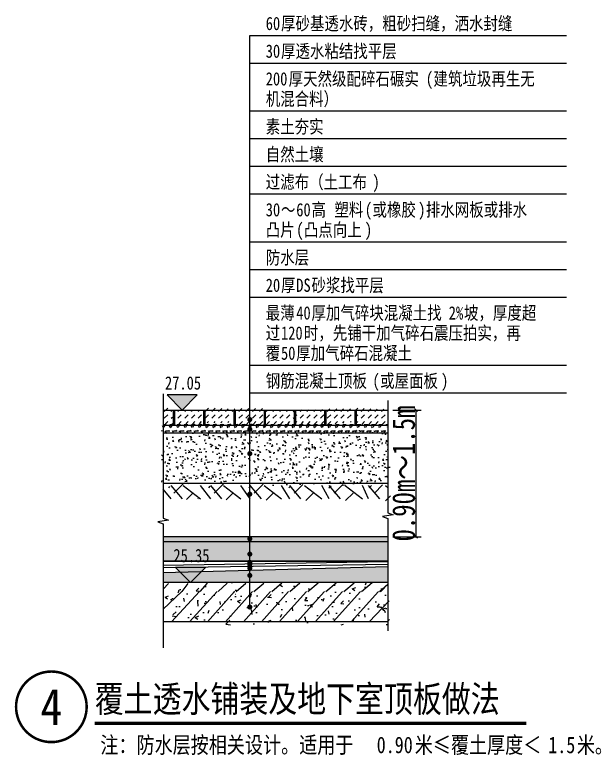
# Model space of a CAD drawing. Extents: x 1977 to 1034874806, y 3985 to 587211952.
# Drawn here: x 517441195 to 517445847, y 293609170 to 293615046 of the extents above; entities that cross this region are included whole.
import ezdxf
from ezdxf.enums import TextEntityAlignment as Align

# ---------------------------------------------------------------- set-up
doc = ezdxf.new("R2010")
doc.units = 0
doc.header["$LTSCALE"] = 10
doc.header["$MEASUREMENT"] = 0
doc.linetypes.add('DOTE', pattern=[2.4200000000000004, 2, -0.2, 0.02, -0.2])
for name, color, linetype in [('DIM_ELEV', 3, 'Continuous'), ('DIM_IDEN', 3, 'Continuous'), ('DIM_LEAD', 3, 'Continuous'), ('DIM_SYMB', 3, 'Continuous'), ('PUB_TEXT', 7, 'Continuous'), ('YS-详图填充', 251, 'Continuous'), ('YS-详图轮廓线', 2, 'Continuous')]:
    doc.layers.add(name, color=color, linetype=linetype)
doc.styles.add('-黑体', font='simhei.ttf', dxfattribs={"width": 0.8})
doc.styles.add('黑体', font='simhei.ttf', dxfattribs={"width": 0.8})
doc.styles.add('黑体_T3', font='simhei.ttf', dxfattribs={"width": 0.8})
doc.dimstyles.new('_TWT_ARCH&&20', dxfattribs={"dimtxt": 90, "dimasz": 12, "dimexe": 20, "dimexo": 20, "dimgap": 2, "dimtad": 1, "dimdec": 0, "dimzin": 0, "dimdsep": 46, "dimtxsty": '黑体_T3', "dimblk": 'ARCHTICK', "dimcen": 0.09, "dimazin": 2, "dimtfac": 1, "dimtdec": 0, "dimtix": 1, "dimtmove": 2, "dimatfit": 3, "dimfxl": 0, "dimtolj": 1, "dimtzin": 0, "dimarcsym": 0})

# ---------------------------------------------------------------- blocks, each defined once
blk = doc.blocks.new('_ArchTick')
at = {"color": 0, "linetype": 'ByBlock', "const_width": 0.4}
blk.add_lwpolyline([(-0.5, -0.5), (0.5, 0.5)], dxfattribs=at)
blk = doc.blocks.new('*D592')
at = {"layer": 'Defpoints', "color": 0, "transparency": 16777216}
for p in [(4567.142958343029, -1620.761878222227), (4678.822550356388, -1620.761878222227), (4567.142958343029, -2123.71088835597)]:
    blk.add_point(p, dxfattribs=at)
at = {"layer": 'DIM_LEAD', "color": 0, "lineweight": -2, "transparency": 16777216}
for p, q in [((4587.142958343029, -1620.761878222227), (4698.822550356388, -1620.761878222227)), ((4678.822550356387, -2123.71088835597), (4678.822550356388, -1620.761878222227)), ((4587.142958343029, -2123.71088835597), (4698.822550356387, -2123.71088835597))]:
    blk.add_line(p, q, dxfattribs=at)
at = {"layer": 'DIM_LEAD', "color": 0, "lineweight": -2, "transparency": 16777216, "xscale": 12, "yscale": 12, "zscale": 12}
for p, rotation in [((4678.822550356388, -1620.761878222227), 90), ((4678.822550356387, -2123.71088835597), 270)]:
    blk.add_blockref('_ArchTick', p, dxfattribs=dict(at, rotation=rotation))
at = {"layer": 'DIM_LEAD', "color": 0, "transparency": 16777216, "insert": (4630.046947449446, -1872.895717233419), "char_height": 90, "attachment_point": 5, "rotation": 90, "style": '黑体_T3'}
blk.add_mtext('\\A1;0.90m～1.5m', dxfattribs=at)
blk = doc.blocks.new('A$C2A8D7604')
at = {"layer": 'DIM_ELEV'}
for points in [[(3750.961244812868, -1620.761878281832), (3810.961244812868, -1560.761878281832), (3690.961244812868, -1560.761878281832)], [(3784.254724396709, -2305.570684403181), (3844.254724396709, -2245.570684403181), (3724.254724396709, -2245.570684403181)]]:
    blk.add_hatch(color=256, dxfattribs=at).paths.add_polyline_path(points)
at = {"layer": 'YS-详图填充'}
h = blk.add_hatch(dxfattribs=at)
h.set_pattern_fill('DASH', color=256, scale=20, angle=45, style=0)
h.set_pattern_definition([(45, (559227465.0701494, 331353256.5050155), (1.77635683940025e-15, 26.94076836320746), [19.05, -19.05])])
h.paths.add_polyline_path([(3717.039465218782, -1620.761878281832), (3675.774327903986, -1620.761878281832), (3675.774327903986, -1680.761878311634), (3717.039465218782, -1680.761878311634)])
h.paths.add_polyline_path([(3837.039465218782, -1620.761878281832), (3722.039465218782, -1620.761878281832), (3722.039465218782, -1680.761878311634), (3837.039465218782, -1680.761878311634)])
h.paths.add_polyline_path([(3957.039465218782, -1620.761878281832), (3842.039465218782, -1620.761878281832), (3842.039465218782, -1680.761878311634), (3957.039465218782, -1680.761878311634)])
h.paths.add_polyline_path([(4077.039465218782, -1620.761878281832), (3962.039465218782, -1620.761878281832), (3962.039465218782, -1680.761878311634), (4077.039465218782, -1680.761878311634)])
h.paths.add_polyline_path([(4197.039465218782, -1620.761878281832), (4082.039465218782, -1620.761878281832), (4082.039465218782, -1680.761878311634), (4197.039465218782, -1680.761878311634)])
h.paths.add_polyline_path([(4317.039465248585, -1620.761878281832), (4202.039465218782, -1620.761878281832), (4202.039465218782, -1680.761878311634), (4317.039465248585, -1680.761878311634)])
h.paths.add_polyline_path([(4437.039465218782, -1620.761878281832), (4322.039465218782, -1620.761878281832), (4322.039465218782, -1680.761878311634), (4437.039465218782, -1680.761878311634)])
h.paths.add_polyline_path([(4567.142958343029, -1620.761878281832), (4442.039465218782, -1620.761878281832), (4442.039465218782, -1680.761878311634), (4567.142958343029, -1680.761878311634)])
h = blk.add_hatch(dxfattribs=at)
h.set_pattern_fill('TRIANG', color=256, scale=9.999999999999998, style=0)
h.set_pattern_definition([(120, (5597283.02016595, -3309025.346549958), (14.28749487907025, 24.74667295657017), [14.2875, -14.2875]), (60.00000000000001, (5597283.02016595, -3309025.346549958), (28.57499487907025, 2.956570173129336e-06), [14.28749999999999, -14.28749999999999]), (180, (5597290.163916022, -3309012.973199934), (-14.2875, 24.74667), [14.2875, -14.2875])])
h.paths.add_polyline_path([(4567.142958343029, -1680.761878311634), (4567.142958343029, -1710.761878281832), (3675.774327903986, -1710.761878281832), (3675.774327903986, -1680.761878311634)])
h = blk.add_hatch(dxfattribs=at)
h.set_pattern_fill('混凝土', color=256, scale=9.999999999999998, style=0)
h.set_pattern_definition([(130, (5452.27763774991, -1910.763916105032), (-71.72601826007535, -6.275213498259511), [7.5, -82.5]), (185, (5452.27763774991, -1910.763916105032), (13.8751333613, 75.21921337000119), [6.000000000000001, -66]), (79.5486, (5446.300469666719, -1911.286850124598), (-57.85093817140216, 68.94395420609536), [6.374018999999962, -70.1142111999994]), (133.8157999999999, (5452.27763774991, -1890.763916105032), (-106.7241048625644, -16.55190143290181), [11.24999999999999, -123.7499999999999]), (83.3644, (5443.383963137865, -1892.143246799707), (-93.46627055487033, 97.41178709004417), [9.561028799999999, -105.1713]), (188.8158, (5452.27763774991, -1890.763916105032), (-93.46619451336272, 97.41186009253246), [8.999999999999927, -98.9999999999994]), (159, (5442.27763774991, -1895.763916105032), (-59.69070521184616, -40.26188906653388), [7.5, -82.5]), (214, (5442.27763774991, -1895.763916105032), (-24.33153319215817, 72.5150045046853), [6, -66]), (108.5485999999999, (5437.30341437459, -1899.119076699018), (-84.02226285814899, 32.25304967099524), [6.374018999999967, -70.11421119999946]), (142.5, (5452.27763774991, -1910.763916105032), (-1.215985531729067, 33.28938538313115), [0, -65.19999999999999, 0, -67, 0, -66.25]), (172.5, (5452.27763774991, -1910.763916105032), (-26.30695374421486, 39.44117118823603), [0, -38.19999999999999, 0, -63.7, 0, -25.25]), (212.5, (5474.577637702227, -1910.763916105032), (-53.3822436172409, -2.255487173437976), [0, -24.99999999999985, 0, -77.99999999999939, 0, -103.4999999999994]), (222.5, (5484.577637702227, -1910.763916105032), (-58.31861693423862, 10.01049823323177), [0, -32.5, 0, -51.8, 0, -73.5])])
h.paths.add_polyline_path([(4567.142958343029, -1710.761878281832), (4567.142958343029, -1909.699491292238), (3675.774327903986, -1910.763916105032), (3675.774327903986, -1710.761878281832)])
h = blk.add_hatch(dxfattribs=at)
h.set_pattern_fill('夯实土壤', color=256, scale=20, style=0)
h.set_pattern_definition([(135, (3500.96806076169, 567.9187297523022), (79.47880220536794, 79.47880220536794), []), (135, (3458.96806076169, 567.9187297523022), (79.47880220536794, 79.47880220536794), []), (135, (3416.96806076169, 567.9187297523022), (79.47880220536794, 79.47880220536794), []), (45.00000000000001, (3500.96806076169, 567.9187297523022), (79.47880220536794, -79.47880220536794), [52.99999999999999, -59.40000000000001]), (45.00000000000001, (3479.96806076169, 588.9187297523022), (79.47880220536794, -79.47880220536794), [52.99999999999999, -59.40000000000001]), (45.00000000000001, (3458.96806076169, 609.9187297523022), (79.47880220536794, -79.47880220536794), [52.99999999999999, -59.40000000000001])])
h.paths.add_polyline_path([(3675.774327903986, -1920.761878311634), (3675.774327903986, -1973.322498887777), (4567.142958343029, -1973.322498887777), (4567.142958343029, -1920.761878311634)])
h = blk.add_hatch(dxfattribs=at)
h.set_pattern_fill('GRAVEL', color=256, scale=4.999999999999999, style=0)
h.set_pattern_definition([(228.0128, (3616.857989937067, -2104.400044411421), (-304.8002589884401, -342.9004213426887), [5.125814999999998, -507.4574999999999]), (184.9697, (3613.42898991704, -2108.210044413805), (457.2007395926869, 38.09973113081188), [8.796075000000002, -870.8100000000001]), (132.5104, (3604.665989905596, -2108.972044438124), (380.9997227749753, -419.1004093869061), [6.202229999999998, -614.0205]), (267.2737, (3589.806989938021, -2118.497044414282), (38.09983456242259, 761.9997548004965), [8.010075, -792.996]), (292.8337, (3589.425989896059, -2126.498044461012), (-190.5005408325285, 457.2002599507665), [7.85451, -777.597]), (357.2737, (3592.473989874125, -2133.737044423819), (-761.9997548004965, 38.09983456242263), [8.010075, -792.996]), (37.6942, (3600.474989920855, -2134.118044406176), (-495.300312918599, -380.9996603547734), [10.59291, -1048.6965]), (72.2553, (3608.856989890337, -2127.641044408083), (266.7005334820079, 838.200243090546), [10.0008, -990.0794999999999]), (121.4296, (3611.904989868402, -2118.116044431925), (-304.8000785289672, 495.2994173995903), [8.03719499999993, -795.6824999999956]), (175.2364, (3607.713989883661, -2111.258044451475), (419.0996707958168, -38.09964244081733), [9.17569499999993, -449.6084999999977]), (222.3974, (3598.569989949465, -2110.496044427156), (-457.2000137585957, -419.0994547595545), [11.86617, -1174.752]), (138.8141, (3627.525989919901, -2118.878044456244), (-266.699830113371, 228.5996483568601), [4.050075, -400.959]), (171.4692, (3624.477989941835, -2116.211044460535), (495.299243933871, -76.20019200068548), [7.705229999999965, -762.8189999999955]), (225, (3616.857989937067, -2115.068044453859), (-6.661338147750939e-15, -38.09997403050296), [5.388135000000001, -48.49335000000001]), (203.1986, (3614.190989881754, -2110.496044427156), (190.5006423838625, 76.20033411459397), [2.901615, -287.259]), (291.8014, (3611.52398994565, -2111.639044433832), (-38.10002672841763, 114.300073630978), [4.10349, -201.072]), (30.9638, (3613.047989875078, -2115.449044436216), (114.2998793221234, 76.20005937990828), [6.664799999999966, -215.4944999999989]), (161.5651, (3618.762989908457, -2112.020044416189), (76.20003477271472, -38.09994333697615), [4.819305000000001, -115.6635]), (16.38950000000001, (3589.425989896059, -2111.639044433832), (381.0002102095402, 114.2997622495171), [6.75132, -668.3820000000001]), (70.3462, (3595.902989894152, -2109.734044462442), (-152.3995753301476, -419.0994073281751), [5.663984999999999, -560.7330000000001]), (293.1986, (3618.762989908457, -2104.400044411421), (-76.20033411459396, 190.5006423838625), [5.803199999999999, -284.358]), (343.6105, (3621.048989921808, -2109.734044462442), (-381.0002102095402, 114.2997622495172), [6.751319999999965, -668.3819999999957]), (339.444, (3589.425989896059, -2135.261044412851), (-190.5002364638387, 76.19990754075206), [6.510524999999999, -319.0155]), (294.7751, (3595.52198985219, -2137.547044426203), (-190.4995560544026, 419.0998053923502), [5.455079999999966, -540.0539999999957]), (66.80140000000002, (3619.143989950418, -2142.500044435263), (76.20033411459401, 190.5006423838625), [5.803199999999999, -284.358]), (17.35400000000001, (3621.429989844561, -2137.166044443846), (-495.3000267278993, -152.3997701340845), [6.386744999999999, -632.286]), (69.444, (3600.474989920855, -2142.500044435263), (-76.19990754075216, -190.5002364638386), [3.25527, -322.272]), (101.3098999999999, (3616.857989937067, -2142.500044435263), (-38.09981194331022, 152.3995119135394), [1.942724999999992, -192.329999999999]), (165.9638, (3616.476989895105, -2140.595044463873), (114.3000803204576, -38.09993406185462), [7.85451, -149.23575]), (186.0090000000001, (3608.856989890337, -2138.690044432878), (380.9994381664193, 38.09991102821787), [7.279005000000001, -720.621]), (303.6901, (3613.047989875078, -2118.878044456244), (-38.10001306960849, 76.19992648847759), [5.494859999999999, -131.8767]), (353.1572, (3616.095989853144, -2123.450044423342), (647.7002678496514, -76.20034127482259), [9.593355, -949.7399999999999]), (60.94540000000001, (3625.620989948511, -2124.593044430017), (-152.3996454874363, -266.6993641625118), [3.922619999999983, -388.3409999999978]), (90, (3627.525989919901, -2121.16404440999), (-38.09999999999999, 38.10000000000001), [2.286, -35.814]), (120.2564, (3608.094989925623, -2137.547044426203), (152.3996770025417, -266.6998654871634), [5.293005000000001, -524.0085]), (48.01280000000001, (3605.42798987031, -2132.975044459105), (304.8002589884401, 342.9004213426888), [10.251645, -502.332]), (0, (3612.285989910364, -2125.355044454336), (38.1, 38.1), [9.906, -28.194]), (325.3048, (3622.191989928484, -2125.355044454336), (-380.9993398643053, 266.7000253572714), [6.024149999999999, -596.3895]), (254.0546, (3627.144989877939, -2128.784044414759), (-38.10009719552211, -152.4003630480544), [5.547435, -271.8255]), (207.646, (3625.620989948511, -2134.118044406176), (-723.8997457353407, -381.0002396208509), [9.032174999999999, -894.1875]), (175.4261, (3617.619989901781, -2138.309044450521), (-495.3001140712126, 38.09981566829192), [9.55543499999993, -945.9869999999956]), (175.4261, (3617.619989901781, -2138.309044450521), (-495.3001140712126, 38.09981566829192), [9.55543499999993, -945.9869999999956])])
h.paths.add_polyline_path([(3675.727478295565, -2122.500044375658), (3675.73043397069, -2142.500044435263), (4567.142958343029, -2142.500044435263), (4567.142958343029, -2122.500044435263)])
h = blk.add_hatch(dxfattribs=at)
h.set_pattern_fill('HONEY', color=256, scale=4.999999999999999, style=0)
h.set_pattern_definition([(0, (3675.730241090059, -2220.45607867837), (11.90625, 6.874074999999999), [7.9375, -15.875]), (120, (3675.730241090059, -2220.45607867837), (-11.90624857751951, 6.874077463808477), [7.93749999999997, -15.87499999999994]), (59.99999999999999, (3675.730241090059, -2220.45607867837), (1.422480486734656e-06, 13.74815246380847), [-15.875, 7.9375])])
h.paths.add_polyline_path([(4567.142958343029, -2220.45607867837), (4567.142958343029, -2142.500044435263), (3675.730241090059, -2142.500044435263), (3675.741010695696, -2220.45607867837)])
h = blk.add_hatch(dxfattribs=at)
h.set_pattern_fill('加气混凝土', color=256, scale=4.999999999999999, style=0)
h.set_pattern_definition([(0, (3693.447269588709, -2323.870684415102), (30, 60), [0, -60]), (0, (3658.347269594669, -2331.970684409142), (30, 60), [0, -60]), (0, (3677.847269564867, -2332.570684432983), (30, 60), [0, -60]), (0, (3699.147269517183, -2314.870684415102), (30, 60), [0, -60]), (0, (3674.247269541025, -2335.570684432983), (30, 60), [0, -60]), (0, (3705.147269517183, -2277.070684403181), (30, 60), [0, -60]), (0, (3686.847269564867, -2281.870684415102), (30, 60), [0, -60]), (0, (3696.447269588709, -2289.370684415102), (30, 60), [0, -60]), (0, (3647.547269523144, -2290.570684403181), (30, 60), [0, -60]), (0, (3676.947269588709, -2293.27068439126), (30, 60), [0, -60]), (0, (3665.547269493341, -2308.570684403181), (30, 60), [0, -60]), (0, (3666.147269517183, -2331.070684432983), (30, 60), [0, -60]), (0, (3688.647269517183, -2333.470684409142), (30, 60), [0, -60]), (0, (3705.147269517183, -2307.070684403181), (30, 60), [0, -60]), (0, (3649.047269523144, -2316.370684415102), (30, 60), [0, -60]), (0, (3654.147269546986, -2306.170684427023), (30, 60), [0, -60]), (0, (3677.547269493341, -2310.370684415102), (30, 60), [0, -60]), (0, (3669.147269517183, -2319.070684403181), (30, 60), [0, -60]), (0, (3664.347269564867, -2299.27068439126), (30, 60), [0, -60]), (0, (3671.847269564867, -2276.77068439126), (30, 60), [0, -60]), (0, (3651.447269618511, -2328.970684379339), (30, 60), [0, -60]), (0, (3684.447269588709, -2289.070684403181), (30, 60), [0, -60]), (0, (3656.547269523144, -2288.170684427023), (30, 60), [0, -60]), (0, (3651.747269570827, -2280.370684415102), (30, 60), [0, -60]), (130.601294, (3701.46155539155, -2295.856398791075), (-149.9999983430985, 180.0000007869767), [2.6341554, -1103.7111]), (18.4349488, (3697.175841122866, -2294.713541597128), (149.999999446807, 59.99999955732223), [2.710524, -376.7627899999999]), (90, (3697.175841122866, -2297.284970015287), (30, 60), [2.5714284, -117.428565]), (161.565051, (3699.747269541025, -2298.142113178968), (-150.0000007552608, 59.99999552724113), [2.710524, -376.76279]), (53.1301023, (3699.747269541025, -2298.142113178968), (30.00000005671201, 59.99999997164399), [2.857142999999999, -297.14285]), (135, (3702.032983928919, -2328.713536411524), (-30.00000362661431, 59.99999593952013), [2.424366, -167.28126]), (45, (3698.604412347078, -2328.713536411524), (29.9999998082377, 59.99999975789675), [2.424366, -167.28126]), (135, (3700.318698197603, -2330.427826374769), (-30.00000362661431, 59.99999593952013), [2.424366, -167.28126]), (45, (3700.318698197603, -2330.427826374769), (29.9999998082377, 59.99999975789675), [2.424366, -167.28126]), (116.565051, (3673.175843507051, -2288.42782703042), (-5.219298673253547e-06, 119.9999967353521), [3.194382599999983, -63.88764999999972]), (180, (3671.747273594141, -2285.570684581995), (-29.99999999999999, 60), [3.4285716, -56.571425]), (63.43494880000001, (3666.890129595995, -2288.42782703042), (2.716145353076627e-07, 119.9999994186336), [3.1943826, -63.88765]), (116.565051, (3668.318699508905, -2291.284970015287), (-5.219298673253547e-06, 119.9999967353521), [3.194382599999983, -63.88764999999972]), (0, (3668.318699508905, -2291.284970015287), (30, 60), [3.4285716, -56.571425]), (63.43494880000001, (3671.747273594141, -2291.284970015287), (2.716145353076627e-07, 119.9999994186336), [3.1943826, -63.88765]), (107.102728, (3695.747269302607, -2308.713538378477), (-89.99999655924546, 300.0000004840144), [3.8861346, -1628.29025]), (143.972626, (3694.60441210866, -2304.999255806208), (-569.999992773809, 419.9999995246334), [3.8861346, -812.202]), (180, (3691.461555153131, -2302.713541418314), (-29.99999999999999, 60), [3.7142856, -56.28571]), (36.02737329999999, (3684.604412585497, -2304.999255806208), (569.9999957876589, 419.9999954722194), [3.886134599999984, -812.2019999999958]), (71.5650511, (3683.46155539155, -2308.427824407816), (90.00000046203284, 299.999999483479), [3.6140316, -375.85928]), (107.102728, (3684.604412585497, -2312.142112404108), (-89.99999655924546, 300.0000004840144), [3.8861346, -1628.29025]), (143.972626, (3687.747269541025, -2314.427824407816), (-569.999992773809, 419.9999995246334), [3.8861346, -812.202]), (0, (3687.747269541025, -2314.427824407816), (30, 60), [3.7142856, -56.28571]), (36.02737329999999, (3691.461555153131, -2314.427824407816), (569.9999957876589, 419.9999954722194), [3.886134599999984, -812.2019999999958]), (71.5650511, (3694.60441210866, -2312.142112404108), (90.00000046203284, 299.999999483479), [3.6140316, -375.85928]), (150.255118, (3696.318697959185, -2280.713541775942), (-90.00000021301362, 59.99999925650194), [2.303501999999999, -481.4319599999999]), (90, (3694.318698197603, -2281.856398373842), (30, 60), [2.2857144, -117.714275]), (29.7448813, (3694.318698197603, -2281.856398373842), (90.00000005300183, 59.99999971978212), [2.303502, -481.43196]), (116.565051, (3682.318698197603, -2323.28497043252), (-5.219298673253547e-06, 119.9999967353521), [3.194382599999983, -63.88764999999972]), (168.690067, (3680.890126973391, -2320.427824407816), (-270.00000020031, 59.99999849441089), [2.9137254, -608.96855]), (41.18592510000001, (3675.747269541025, -2321.856394380331), (749.9999954558657, 659.9999942288417), [3.0371844, -1272.5802]), (90, (3675.747269541025, -2324.713540405035), (30, 60), [2.857143, -117.14285]), (138.814074, (3678.032983928919, -2326.713538378477), (-749.9999866690214, 660.0000042036299), [3.0371844, -1272.5802]), (16.6992442, (3678.032983928919, -2326.713538378477), (989.999992551639, 299.9999968578065), [2.982945, -1249.85375]), (60.9453959, (3680.890126973391, -2325.856396406889), (29.99999992038756, 59.99999946927048), [2.941608600000001, -1232.53395]), (109.983106, (3657.175841629505, -2298.142113178968), (-150.0000005649931, 419.9999988885021), [3.344200199999983, -1401.219749999991]), (155.556045, (3656.032985627651, -2294.999255627394), (-390.0000014866058, 179.9999962602965), [3.4522986, -1446.51315]), (24.4439547, (3649.747271597385, -2294.999255627394), (390.0000001945477, 179.9999991342401), [3.4522986, -1446.51315]), (70.01689340000001, (3648.604415595531, -2298.142113178968), (150.0000004522143, 419.9999989580724), [3.3442002, -1401.21975]), (109.983106, (3649.747271597385, -2301.284970194101), (-150.0000005649931, 419.9999988885021), [3.344200199999983, -1401.219749999991]), (160.016893, (3652.890131533146, -2302.427827388048), (-150.0000000881629, 59.99999726666744), [3.3442002, -698.93775]), (19.9831065, (3652.890131533146, -2302.427827388048), (149.9999991764409, 59.99999990480279), [3.3442002, -698.93775]), (70.01689340000001, (3656.032985627651, -2301.284970194101), (150.0000004522143, 419.9999989580724), [3.3442002, -1401.21975]), (122.005383, (3679.461555153131, -2303.570684581995), (-30.000004026147, 59.99999693707862), [2.6954232, -563.3434000000001]), (18.4349488, (3675.461555510759, -2302.142112821341), (149.999999446807, 59.99999955732223), [2.710524, -376.7627899999999]), (90, (3675.461555510759, -2304.713541775942), (30, 60), [2.5714284, -117.428565]), (161.565051, (3678.032983928919, -2305.570684403181), (-150.0000007552608, 59.99999552724113), [2.710524, -376.76279]), (54.46232220000002, (3678.032983928919, -2305.570684403181), (209.9999996957259, 299.9999995506066), [2.457807, -1029.82115]), (116.565051, (3662.032985627651, -2318.142112404108), (-5.219298673253547e-06, 119.9999967353521), [3.194382599999983, -63.88764999999972]), (180, (3660.604415595531, -2315.284966379404), (-29.99999999999999, 60), [3.142857, -56.85714]), (59.0362434, (3655.747271597385, -2318.142112404108), (30.00000009765315, 59.99999970877774), [3.331972799999982, -696.3821999999954]), (120.963756, (3657.461555540562, -2320.999252408743), (-30.00000409979644, 59.99999724465997), [3.3319728, -696.3821999999999]), (0, (3657.461555540562, -2320.999252408743), (30, 60), [3.142857, -56.85714]), (63.43494880000001, (3660.604415595531, -2320.999252408743), (2.716145353076627e-07, 119.9999994186336), [3.1943826, -63.88765])])
h.paths.add_polyline_path([(4567.142958343029, -2305.570684403181), (4567.142958343029, -2243.762094408274), (3675.749149948359, -2266.552050322294), (3675.754540354013, -2305.570684403181)])
h = blk.add_hatch(dxfattribs=at)
h.set_pattern_fill('钢筋混凝土,_O', color=256, scale=20)
h.set_pattern_definition([(45, (4154.921021044254, -2323.259208470583), (-35.35533905932737, 35.35533905932738), []), (49.99999999999999, (4154.921021044254, -2323.259208470583), (143.4520365201507, -12.55042699651902), [15, -165]), (355, (4154.921021044254, -2323.259208470583), (-27.7502667226, 150.4384267400024), [12, -132]), (100.4514, (4166.875356942415, -2324.305076450109), (115.7018763428043, 137.8879084121907), [12.748038, -140.2284224]), (46.18420000000002, (4154.921021044254, -2283.259208470583), (213.4482097251289, -33.10380286580362), [22.49999999999985, -247.4999999999988]), (96.6356, (4172.708370000124, -2286.017869859934), (186.9325411097407, 194.8235741800883), [19.1220576, -210.3426]), (351.1842, (4154.921021044254, -2283.259208470583), (186.9323890267254, 194.8237201850649), [18, -198]), (21, (4174.921021014452, -2293.259208470583), (119.3814104236923, -80.52377813306776), [15, -165]), (326.0000000000001, (4174.921021014452, -2293.259208470583), (48.66306638431634, 145.0300090093706), [12, -132]), (71.4514, (4184.869467526674, -2299.969529658556), (168.044525716298, 64.50609934199048), [12.748038, -140.2284224]), (37.49999999999999, (4154.921021044254, -2323.259208470583), (2.431971063458134, 66.5787707662623), [0, -130.4, 0, -134, 0, -132.5]), (7.499999999999999, (4154.921021044254, -2323.259208470583), (52.61390748842972, 78.88234237647205), [0, -76.39999999999998, 0, -127.4, 0, -50.49999999999999]), (327.5, (4110.32102099061, -2323.259208470583), (106.7644872344818, -4.510974346875951), [0, -50, 0, -156, 0, -207]), (317.5, (4090.32102099061, -2323.259208470583), (116.6372338684772, 20.02099646646354), [0, -65, 0, -103.6, 0, -147])])
h.paths.add_polyline_path([(4567.142958343029, -2305.570684403181), (3972.756832510233, -2307.914332598448), (3972.756832510233, -2323.744742244482, -1), (3972.756832510233, -2327.744742244482), (3972.756832510233, -2341.632579863071), (4567.142958343029, -2341.63149869442)])
h.paths.add_polyline_path([(3705.756021052599, -2461.62598952651), (4573.081429630518, -2461.62598952651), (4571.265958935022, -2341.631491184235), (3705.748212844133, -2341.633065581322)])
edge = h.paths.add_edge_path()
edge.add_line((3675.767060667276, -2461.62598952651), (3705.766209512949, -2461.62598952651))
edge.add_line((3705.766209512949, -2461.62598952651), (3705.748212844133, -2341.633065551519))
edge.add_line((3705.748212844133, -2341.633065581322), (3972.756832510233, -2341.632579863071))
edge.add_line((3972.756832510233, -2341.632579863071), (3972.756832510233, -2327.744742274284))
edge.add_arc((3972.756832510233, -2325.744742244482), 2, 90, 270, ccw=False)
edge.add_line((3972.756832510233, -2323.744742244482), (3972.756832510233, -2307.914332598448))
edge.add_line((3972.756832510233, -2307.914332598448), (3675.744517236948, -2309.085444003344))
edge.add_line((3675.744517236948, -2309.085444003344), (3675.767060667276, -2461.62598952651))
at = {"layer": 'DIM_ELEV'}
for p, q in [((3750.961244812868, -1620.761878281832), (3690.961244812868, -1560.761878281832)), ((3810.961244812868, -1560.761878281832), (3690.961244812868, -1560.761878281832)), ((3750.961244812868, -1620.761878281832), (3810.961244812868, -1560.761878281832)), ((3784.254724396709, -2305.570684403181), (3724.254724396709, -2245.570684403181)), ((3844.254724396709, -2245.570684403181), (3724.254724396709, -2245.570684403181)), ((3784.254724396709, -2305.570684403181), (3844.254724396709, -2245.570684403181))]:
    blk.add_line(p, q, dxfattribs=at)
at = {"layer": 'DIM_IDEN', "const_width": 10}
blk.add_lwpolyline([(3372.203748911619, -2798.587461709976, 1), (3092.203748911619, -2798.587461709976, 1)], format="xyb", close=True, dxfattribs=at)
at = {"layer": 'DIM_LEAD'}
for p, q in [((4019.411936312914, -1552.268105596304), (4019.411936312914, -134.0681055963039)), ((4019.411936312914, -134.0681055963039), (5275.567030633971, -134.0681055963039)), ((4019.411936312914, -243.968105596304), (5275.567030633971, -243.968105596304)), ((4019.411936312914, -433.668105596304), (5275.567030633971, -433.668105596304)), ((4019.411936312914, -543.568105596304), (5275.567030633971, -543.568105596304)), ((4019.411936312914, -653.468105596304), (5275.567030633971, -653.468105596304)), ((4019.411936312914, -763.368105596304), (5275.567030633971, -763.368105596304)), ((4019.411936312914, -953.068105596304), (5275.567030633971, -953.068105596304)), ((4019.411936312914, -1062.968105596304), (5275.567030633971, -1062.968105596304)), ((4019.411936312914, -1172.868105596304), (5275.567030633971, -1172.868105596304)), ((4019.411936312914, -1442.368105596304), (5275.567030633971, -1442.368105596304)), ((4019.411936312914, -2402.58815446496), (4019.411936312914, -1552.268105596304)), ((4019.411936312914, -1552.268105596304), (5275.567030633971, -1552.268105596304))]:
    blk.add_line(p, q, dxfattribs=at)
at = {"layer": 'DIM_LEAD', "const_width": 10}
for points in [[(4019.411936312914, -1663.633851379156, 1), (4019.411936312914, -1653.633851379156, 1)], [(4019.411936312914, -1702.149396032095, 1), (4019.411936312914, -1692.149396032095, 1)], [(4019.411936312914, -1798.944143980742, 1), (4019.411936312914, -1788.944143980742, 1)], [(4019.411936312914, -1959.590859919786, 1), (4019.411936312914, -1949.590859919786, 1)], [(4019.411936312914, -2136.580313950777, 1), (4019.411936312914, -2126.580313950777, 1)], [(4019.411936312914, -2197.619393438101, 1), (4019.411936312914, -2187.619393438101, 1)], [(4019.411936312914, -2230.083391398191, 1), (4019.411936312914, -2220.083391398191, 1)], [(4019.411936312914, -2240.119304746389, 1), (4019.411936312914, -2230.119304746389, 1)], [(4019.411936312914, -2253.465978682041, 1), (4019.411936312914, -2243.465978682041, 1)], [(4019.411936312914, -2282.275595158339, 1), (4019.411936312914, -2272.275595158339, 1)], [(4019.411936312914, -2407.58815446496, 1), (4019.411936312914, -2397.58815446496, 1)]]:
    blk.add_lwpolyline(points, format="xyb", close=True, dxfattribs=at)
at = {"layer": 'DIM_SYMB'}
for points in [[(3675.774327903986, -1556.951553314924), (3675.774327903986, -2049.815026819706), (3696.774327903986, -2057.458401739296), (3654.774327903986, -2064.864134929052), (3675.774327903986, -2072.315026819706), (3675.774327903986, -2565.178500324488)], [(4567.142958343029, -1583.579737693071), (4567.142958343029, -2028.78579287231), (4588.142958343029, -2036.4291677919), (4546.142958343029, -2043.834900981655), (4567.142958343029, -2051.28579287231), (4567.142958343029, -2496.491848051548)]]:
    blk.add_lwpolyline(points, dxfattribs=at)
at = {"layer": 'DIM_SYMB', "const_width": 14}
blk.add_lwpolyline([(3404.252708313712, -2864.36184420817), (5116.033299031011, -2864.36184420817)], dxfattribs=at)
at = {"layer": 'YS-详图轮廓线'}
for p, q in [((3717.039465218782, -1680.761878311634), (3717.039465218782, -1620.761878281832)), ((3722.039465218782, -1680.761878311634), (3722.039465218782, -1620.761878281832)), ((3837.039465218782, -1680.761878311634), (3837.039465218782, -1620.761878281832)), ((3842.039465218782, -1680.761878311634), (3842.039465218782, -1620.761878281832)), ((3957.039465218782, -1680.761878311634), (3957.039465218782, -1620.761878281832)), ((3962.039465218782, -1680.761878311634), (3962.039465218782, -1620.761878281832)), ((4077.039465218782, -1680.761878311634), (4077.039465218782, -1620.761878281832)), ((4082.039465218782, -1680.761878311634), (4082.039465218782, -1620.761878281832)), ((4197.039465218782, -1680.761878311634), (4197.039465218782, -1620.761878281832)), ((4202.039465218782, -1680.761878311634), (4202.039465218782, -1620.761878281832)), ((4317.039465248585, -1680.761878311634), (4317.039465248585, -1620.761878281832)), ((4322.039465218782, -1680.761878311634), (4322.039465218782, -1620.761878281832)), ((4437.039465218782, -1680.761878311634), (4437.039465218782, -1620.761878281832)), ((4442.039465218782, -1680.761878311634), (4442.039465218782, -1620.761878281832)), ((4567.142958343029, -2190.45607867837), (4567.142958343029, -2220.45607867837)), ((4566.734239041805, -2223.766533702612), (3675.591304928064, -2237.41476675868)), ((4567.142958343029, -2220.45607867837), (3675.738562256098, -2220.45607867837)), ((4566.887375295162, -2233.765361100435), (3675.744441181421, -2247.413594156504)), ((4567.142958343029, -2243.762094408274), (3675.747269541025, -2266.552098423243)), ((4567.142958343029, -2305.570684403181), (3675.744517236948, -2305.570684403181)), ((4567.142958343029, -2461.62598952651), (3675.767060905695, -2461.62598952651))]:
    blk.add_line(p, q, dxfattribs=at)
for points in [[(3675.774327903986, -1620.761878281832), (4567.142958343029, -1620.761878281832)], [(3675.774327903986, -1680.761878311634), (4567.142958343029, -1680.761878311634)], [(3675.774327903986, -1710.761878281832), (4567.142958343029, -1710.761878281832)], [(3675.774327903986, -1910.761878281832), (4567.142958343029, -1910.761878281832)], [(3675.727478176355, -2122.500044435263), (4567.142958343029, -2122.500044435263)], [(3675.73043397069, -2142.500044435263), (4567.142958343029, -2142.500044435263)], [(3675.738562256098, -2220.45607867837), (4567.142958343029, -2220.45607867837)]]:
    blk.add_lwpolyline(points, dxfattribs=at)
at = {"layer": 'DIM_ELEV', "color": 7, "linetype": 'DOTE', "style": '黑体', "width": 0.8}
for s, p in [('注：防水层按相关设计。适用于', (3426.393692553043, -2982.589682459831)), ('米≤覆土厚度＜', (4673.988629261904, -2982.589682459831)), ('米。', (5316.689051202832, -2982.589682459831)), ('0.90', (4522.765000569922, -2982.589682459831)), ('1.5', (5203.271329683845, -2982.589682459831))]:
    blk.add_text(s, height=65.71729957805907, dxfattribs=at).set_placement(p)
at = {"layer": 'PUB_TEXT', "width": 0.8}
for s, height, style, p in [('厚砂基透水砖，粗砂扫缝，洒水封缝', 52.57383966244726, '黑体_T3', (4143.127837343096, -113.0681055963039)), ('60', 52.57383966244726, '黑体_T3', (4082.638385866303, -113.0681055963039)), ('30', 52.57383966244726, '黑体_T3', (4082.638385866303, -222.968105596304)), ('厚透水粘结找平层', 52.57383966244726, '黑体_T3', (4143.127837343096, -222.968105596304)), ('200', 52.57383966244726, '黑体_T3', (4082.638385866303, -332.868105596304)), ('厚天然级配碎石碾实', 52.57383966244726, '黑体_T3', (4173.372563081492, -332.868105596304)), ('(', 52.57383966244726, '黑体_T3', (4717.777626372632, -332.868105596304)), ('建筑垃圾再生无', 52.57383966244726, '黑体_T3', (4748.022352111029, -332.868105596304)), ('机混合料）', 52.57383966244726, '黑体_T3', (4082.638385866303, -412.668105596304)), ('素土夯实', 52.57383966244726, '黑体_T3', (4082.638385866303, -522.568105596304)), ('自然土壤', 52.57383966244726, '黑体_T3', (4082.638385866303, -632.468105596304)), ('过滤布（土工布', 52.57383966244726, '黑体_T3', (4082.638385866303, -742.368105596304)), (')', 52.57383966244726, '黑体_T3', (4506.064546203856, -742.368105596304)), ('高', 52.57383966244726, '黑体_T3', (4264.106740296683, -852.2681055963039)), ('塑料', 52.57383966244726, '黑体_T3', (4354.840917511872, -852.2681055963039)), ('或橡胶', 52.57383966244726, '黑体_T3', (4506.064546203856, -852.2681055963039)), ('排水网板或排水', 52.57383966244726, '黑体_T3', (4717.777626372632, -852.2681055963039)), ('30', 52.57383966244726, '黑体_T3', (4082.638385866303, -852.2681055963039)), ('～', 52.57383966244726, '黑体_T3', (4143.127837343096, -852.2681055963039)), ('60', 52.57383966244726, '黑体_T3', (4203.61728881989, -852.2681055963039)), ('(', 52.57383966244726, '黑体_T3', (4475.819820465459, -852.2681055963039)), (')', 52.57383966244726, '黑体_T3', (4687.532900634235, -852.2681055963039)), ('凸片', 52.57383966244726, '黑体_T3', (4082.638385866303, -932.0681055963039)), ('(', 52.57383966244726, '黑体_T3', (4203.61728881989, -932.0681055963039)), ('凸点向上', 52.57383966244726, '黑体_T3', (4233.862014558286, -932.0681055963039)), (')', 52.57383966244726, '黑体_T3', (4475.819820465459, -932.0681055963039)), ('防水层', 52.57383966244726, '黑体_T3', (4082.638385866303, -1041.968105596304)), ('20', 52.57383966244726, '黑体_T3', (4082.638385866303, -1151.868105596304)), ('厚', 52.57383966244726, '黑体_T3', (4143.127837343096, -1151.868105596304)), ('DS', 52.57383966244726, '黑体_T3', (4203.61728881989, -1151.868105596304)), ('砂浆找平层', 52.57383966244726, '黑体_T3', (4264.106740296683, -1151.868105596304)), ('最薄', 52.57383966244726, '黑体_T3', (4082.638385866303, -1261.768105596304)), ('厚加气碎块混凝土找', 52.57383966244726, '黑体_T3', (4264.106740296683, -1261.768105596304)), ('坡，厚度超', 52.57383966244726, '黑体_T3', (4869.001255064615, -1261.768105596304)), ('40', 52.57383966244726, '黑体_T3', (4203.61728881989, -1261.768105596304)), ('2%', 52.57383966244726, '黑体_T3', (4808.511803587822, -1261.768105596304)), ('过', 52.57383966244726, '黑体_T3', (4082.638385866303, -1341.568105596304)), ('120', 52.57383966244726, '黑体_T3', (4143.127837343096, -1341.568105596304)), ('时，先铺干加气碎石震压拍实，再', 52.57383966244726, '黑体_T3', (4233.862014558286, -1341.568105596304)), ('覆', 52.57383966244726, '黑体_T3', (4082.638385866303, -1421.368105596304)), ('50', 52.57383966244726, '黑体_T3', (4143.127837343096, -1421.368105596304)), ('厚加气碎石混凝土', 52.57383966244726, '黑体_T3', (4203.61728881989, -1421.368105596304)), ('27.05', 52.57383966244726, '-黑体', (3682.900485319197, -1539.761878281832)), ('钢筋混凝土顶板', 52.57383966244726, '黑体_T3', (4082.638385866303, -1531.268105596304)), ('(', 52.57383966244726, '黑体_T3', (4506.064546203856, -1531.268105596304)), ('或屋面板', 52.57383966244726, '黑体_T3', (4536.309271942252, -1531.268105596304)), (')', 52.57383966244726, '黑体_T3', (4778.267077849426, -1531.268105596304)), ('25.35', 52.57383966244726, '-黑体', (3716.193964903038, -2224.570684403181)), ('覆土透水铺装及地下室顶板做法', 105.1476793248945, '黑体', (3404.252708313712, -2819.821759819984))]:
    blk.add_text(s, height=height, dxfattribs=dict(at, style=style)).set_placement(p)
at = {"layer": 'PUB_TEXT', "style": '黑体_T3', "width": 1.034883720930228}
blk.add_text('4', height=144.35417799129, dxfattribs=at).set_placement((3189.23320290491, -2870.764550705621), (3275.174294918329, -2870.764550705621), align=Align.FIT)
at = {"layer": 'DIM_LEAD'}
dim = blk.add_linear_dim(base=(4678.822550356388, -1620.761878222227), p1=(4567.142958343029, -2123.71088835597), p2=(4567.142958343029, -1620.761878222227), angle=90, text='0.90m～1.5m', dimstyle='_TWT_ARCH&&20', dxfattribs=at)
dim.commit()
dim.dimension.update_dxf_attribs({"geometry": '*D592', "text_midpoint": (4630.046947449446, -1872.895717233419), "dimtype": 161})

msp = doc.modelspace()

# ---------------------------------------------------------------- block references
at = {"ltscale": 500, "xscale": 1.99999999927594, "yscale": 1.99999999927594, "zscale": 1.99999999927594}
msp.add_blockref('A$C2A8D7604', (517435020.3259987, 293615150.9900283), dxfattribs=at)

doc.saveas('drawing.dxf')
